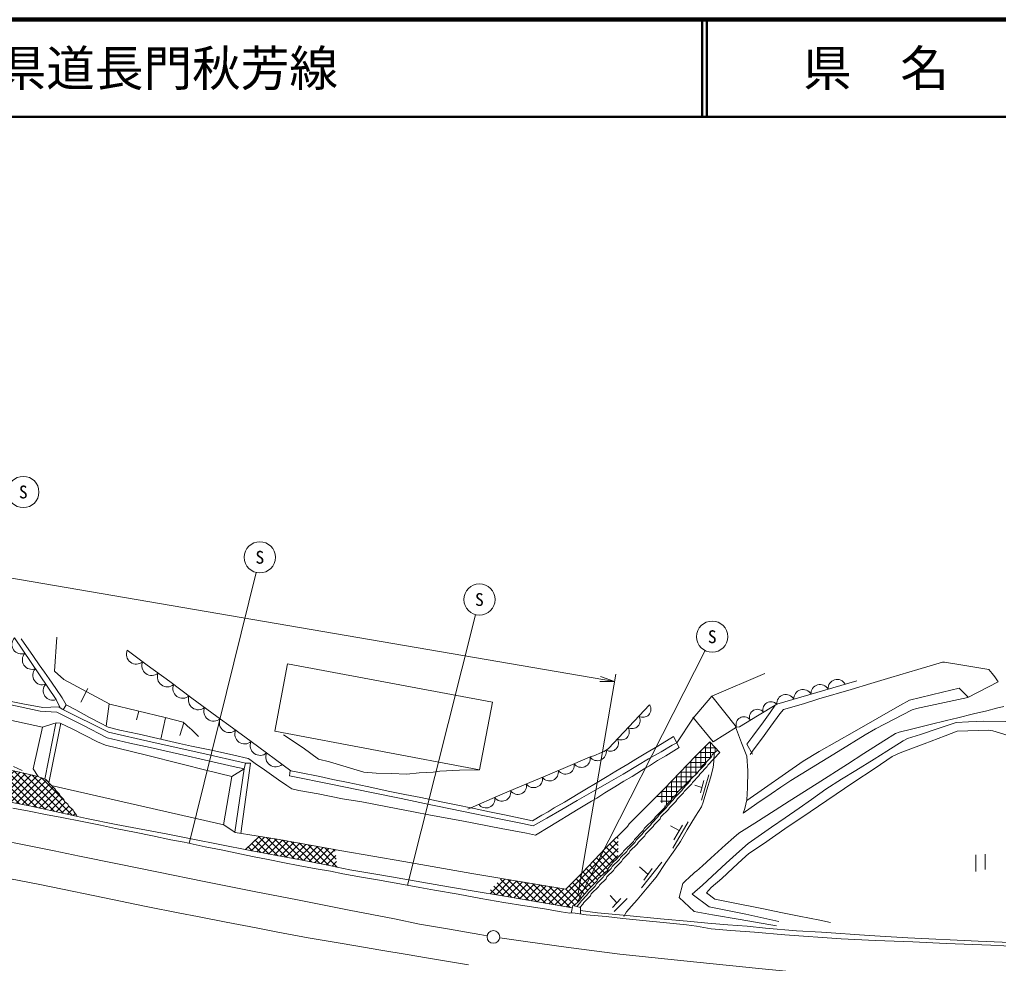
# Model space of a CAD drawing. Units: millimetres, scale not verified. Extents: x 40000 to 680000, y 20000 to 380000.
# Drawn here: x 227602 to 328210, y 283000 to 380000 of the extents above; entities that cross this region are included whole.
import ezdxf
from ezdxf.enums import TextEntityAlignment as Align

# ---------------------------------------------------------------- set-up
doc = ezdxf.new("R2010")
doc.units = ezdxf.units.MM
doc.header["$LTSCALE"] = 1000
doc.linetypes.add('CHAIN', pattern=[18.5, 12, -1.5, 3.5, -1.5])
for name, color, linetype, lineweight in [('M-BMK', 2, 'CHAIN', 13), ('M-TTL', 2, 'Continuous', 140), ('M-TTL-LINE', 7, 'Continuous', 50), ('M-TTL-TXT', 7, 'Continuous', 13), ('M-WORK', 1, 'Continuous', 13)]:
    doc.layers.add(name, color=color, linetype=linetype, lineweight=lineweight)
doc.styles.add('ＭＳ ゴシック', font='')
doc.styles.get('ＭＳ ゴシック').set_extended_font_data('MS Gothic')
pattern_1 = [(45, (650611, 671161), (-353.5534, 353.5534), []), (315, (650611, 671161), (353.5534, 353.5534), [])]

# ---------------------------------------------------------------- blocks, each defined once
blk = doc.blocks.new('open_arrow')
at = {"color": 0, "linetype": 'Continuous', "lineweight": -2}
blk.add_lwpolyline([(7.5, 1.25), (0, 0), (7.5, -1.25)], dxfattribs=at)

msp = doc.modelspace()

# ---------------------------------------------------------------- hatches: boundary and pattern name
at = {"layer": 'M-WORK'}
h = msp.add_hatch(dxfattribs=at)
h.set_pattern_fill('USER', color=256, style=0, pattern_type=2)
h.set_pattern_definition([(90, (650611, 671161), (-500, 0), []), (0, (650611, 671161), (0, 500), [])])
h.paths.add_polyline_path([(299335, 304931), (298540, 305783), (297100, 304342), (293861, 300948), (293082, 300164), (293957, 299069), (293958, 299070), (294047, 299257), (294580, 299777), (294702, 300011), (295123, 300404), (295194, 300582), (296443, 301813), (296641, 301973), (297254, 302549), (297404, 302778), (298106, 303475), (298195, 303700), (298733, 304224), (298789, 304449)])
h = msp.add_hatch(dxfattribs=at)
h.set_pattern_fill('USER', color=256, style=0, pattern_type=2)
h.set_pattern_definition(pattern_1)
h.paths.add_polyline_path([(220116, 300947), (221898, 300586), (224459, 300057), (226855, 299546), (228639, 299181), (230769, 298718), (233494, 298119), (233458, 298252), (233308, 298402), (233191, 298627), (233107, 298739), (232644, 299179), (232555, 299357), (232232, 299652), (232143, 299839), (231806, 300181), (231703, 300392), (231319, 300757), (231225, 300944), (230798, 301361), (230296, 301889), (230137, 301964), (229489, 302206), (228801, 302383), (226671, 302868), (221900, 304070), (220982, 302452), (220423, 301333)])
h = msp.add_hatch(dxfattribs=at)
h.set_pattern_fill('USER', color=256, style=0, pattern_type=2)
h.set_pattern_definition(pattern_1)
h.paths.add_polyline_path([(250823, 294697), (251122, 294638), (254052, 294074), (256483, 293648), (258947, 293170), (260270, 292896), (260013, 294695), (254067, 295764), (252231, 296055)])
h = msp.add_hatch(dxfattribs=at)
h.set_pattern_fill('USER', color=256, style=0, pattern_type=2)
h.set_pattern_definition(pattern_1)
h.paths.add_polyline_path([(289145, 296128), (287874, 294866), (285458, 292351), (283751, 290624), (280629, 291151), (277119, 291736), (275666, 290213), (277653, 289888), (281653, 289181), (283433, 288888), (284407, 288725), (284456, 288952), (284586, 288918), (285139, 289479), (285242, 289652), (286118, 290621), (286258, 290771), (286978, 291489), (287078, 291737), (288060, 292599), (288134, 292838), (288464, 293196), (288510, 293297), (289066, 293809), (289103, 293875)])

# ---------------------------------------------------------------- linework, layer by layer
at = {"layer": 'M-BMK'}
for points in [[(178748, 305264), (183795, 304216), (191243, 302675), (198307, 301254), (201504, 300594), (204877, 299918), (213698, 298113), (224776, 295872), (227378, 295334), (231161, 294571), (233777, 294037), (237677, 293232), (241880, 292375), (246589, 291434), (251710, 290400), (256171, 289534), (261480, 288485), (266137, 287572), (268712, 287045), (271582, 286554), (274918, 285977), (275658, 285844)], [(276947, 285635), (279603, 285256), (283798, 284653), (289289, 283939), (295889, 283257), (303596, 282464), (308104, 282019), (310817, 281881), (314376, 281724), (320104, 281461), (328145, 281114), (333820, 280963), (341356, 280714), (347392, 280537), (354857, 280269), (363245, 279941), (367269, 279777), (374989, 279705), (375331, 279692)]]:
    msp.add_lwpolyline(points, dxfattribs=at)
at = {"layer": 'M-TTL'}
msp.add_line((680000, 380000), (40000, 380000), dxfattribs=at)
at = {"layer": 'M-TTL-LINE'}
for p, q in [((297750, 380000), (297750, 370000)), ((298250, 380000), (298250, 370000)), ((40000, 370000), (680000, 370000))]:
    msp.add_line(p, q, dxfattribs=at)
at = {"layer": 'M-WORK'}
for p, q in [((84126, 346994), (288761, 311979)), ((245026, 295339), (251913, 323180)), ((267489, 291027), (274474, 318840)), ((227083, 316449), (231363, 310118)), ((284863, 289199), (298068, 315148)), ((319920, 313210), (322458, 313971)), ((322458, 313971), (322682, 313971)), ((322682, 313971), (324565, 313644)), ((255128, 313797), (253842, 306883)), ((276204, 309845), (255128, 313797)), ((317149, 312381), (319920, 313210)), ((324565, 313644), (327236, 313219)), ((327236, 313219), (327567, 312791)), ((285032, 290184), (288887, 312719)), ((298763, 310479), (304189, 312812)), ((305423, 309628), (313661, 312058)), ((315085, 311768), (317149, 312381)), ((328179, 311928), (325079, 310327)), ((327567, 312791), (327825, 312440)), ((327825, 312440), (328179, 311928)), ((233915, 309856), (234616, 311239)), ((309768, 310189), (313081, 311164)), ((313081, 311164), (315085, 311768)), ((322454, 310867), (324171, 311280)), ((324171, 311280), (325117, 310346)), ((225084, 310250), (227946, 309682)), ((231363, 310118), (231764, 309268)), ((296836, 308191), (298763, 310479)), ((298763, 310479), (301275, 307295)), ((308159, 309678), (309768, 310189)), ((318092, 309520), (319055, 310059)), ((319055, 310059), (322454, 310867)), ((325079, 310327), (319805, 309215)), ((226387, 309636), (229717, 308920)), ((227946, 309682), (229983, 309305)), ((229717, 308920), (231417, 308814)), ((229983, 309305), (231632, 309353)), ((231632, 309353), (231969, 309137)), ((231969, 309137), (236752, 306776)), ((232092, 309076), (232387, 309580)), ((236491, 307380), (236818, 309689)), ((239634, 308036), (239859, 308928)), ((274875, 302900), (276204, 309845)), ((288129, 305072), (292364, 309571)), ((303450, 308448), (305423, 309628)), ((304756, 308802), (305278, 309541)), ((305749, 308637), (306110, 309086)), ((306110, 309086), (308159, 309678)), ((313429, 306848), (318092, 309520)), ((319359, 309070), (315584, 307098)), ((319805, 309215), (319359, 309070)), ((325633, 308638), (327014, 308975)), ((327014, 308975), (328025, 309246)), ((328025, 309246), (328750, 309419)), ((224455, 308483), (229955, 307284)), ((231417, 308814), (232523, 308278)), ((232523, 308278), (234098, 307476)), ((242106, 306042), (242612, 308252)), ((295149, 305670), (296836, 308191)), ((296799, 308302), (298881, 305771)), ((301596, 307301), (303450, 308448)), ((304048, 307845), (304756, 308802)), ((304832, 307368), (305749, 308637)), ((321195, 307542), (322857, 307959)), ((322857, 307959), (324037, 308235)), ((324037, 308235), (325633, 308638)), ((326713, 307900), (325134, 307815)), ((328981, 307874), (326713, 307900)), ((229003, 303010), (229955, 307284)), ((229955, 307284), (231134, 307642)), ((231321, 307703), (230195, 301936)), ((230611, 301558), (231832, 307676)), ((231134, 307642), (231357, 307714)), ((231357, 307714), (231763, 307708)), ((231763, 307708), (233021, 307125)), ((233021, 307125), (235610, 305788)), ((234098, 307476), (236600, 306188)), ((244089, 306412), (244469, 307732)), ((253842, 306883), (274875, 302900)), ((298881, 305771), (301275, 307295)), ((301174, 307321), (301816, 305663)), ((301275, 307295), (301596, 307301)), ((302960, 306338), (304048, 307845)), ((304144, 306423), (304832, 307368)), ((315584, 307098), (314509, 306508)), ((318003, 306751), (319281, 307069)), ((319281, 307069), (321195, 307542)), ((322113, 307160), (320199, 306531)), ((323882, 307743), (322113, 307160)), ((322727, 306377), (323956, 306863)), ((325134, 307815), (323882, 307743)), ((323956, 306863), (327232, 306964)), ((327232, 306964), (327635, 306909)), ((327635, 306909), (330782, 305927)), ((236600, 306188), (238950, 305645)), ((236752, 306776), (241234, 305734)), ((254738, 306484), (256737, 305154)), ((302354, 305527), (302960, 306338)), ((302936, 304821), (304144, 306423)), ((309781, 304780), (313429, 306848)), ((314509, 306508), (311744, 304778)), ((314384, 304560), (316425, 305862)), ((316425, 305862), (317647, 306625)), ((318417, 305869), (316726, 304801)), ((317647, 306625), (318003, 306751)), ((318875, 306098), (318417, 305869)), ((320199, 306531), (318875, 306098)), ((320580, 305551), (322727, 306377)), ((235610, 305788), (236429, 305434)), ((236429, 305434), (240518, 304431)), ((238950, 305645), (241019, 305176)), ((241019, 305176), (244048, 304488)), ((241234, 305734), (246339, 304600)), ((256737, 305154), (258323, 303988)), ((287677, 304791), (288129, 305072)), ((293558, 304746), (294692, 305434)), ((294692, 305434), (295149, 305670)), ((301816, 305663), (302340, 304300)), ((302932, 304511), (302354, 305527)), ((318112, 304643), (320580, 305551)), ((240518, 304431), (244313, 303481)), ((244048, 304488), (247020, 303805)), ((246339, 304600), (250808, 303566)), ((258323, 303988), (259463, 303706)), ((284433, 303447), (286235, 304220)), ((286235, 304220), (286628, 304319)), ((286628, 304319), (287402, 304686)), ((287402, 304686), (287677, 304791)), ((291100, 303343), (292254, 304025)), ((292254, 304025), (293558, 304746)), ((298975, 303790), (298988, 304624)), ((302340, 304300), (302458, 302806)), ((302679, 304482), (302936, 304821)), ((308137, 303778), (309781, 304780)), ((311744, 304778), (308996, 303101)), ((312713, 303488), (314384, 304560)), ((315454, 304001), (313561, 302821)), ((316726, 304801), (315454, 304001)), ((315534, 303081), (317294, 304250)), ((317294, 304250), (318112, 304643)), ((229516, 302196), (229003, 303010)), ((244313, 303481), (246757, 302865)), ((246757, 302865), (249424, 302212)), ((247020, 303805), (249553, 303239)), ((249424, 302212), (250689, 302981)), ((249553, 303239), (250689, 302981)), ((249720, 296481), (250689, 302981)), ((251351, 303566), (250343, 296355)), ((250689, 302981), (250808, 303566)), ((250808, 303566), (251351, 303566)), ((255420, 302843), (255358, 302282)), ((259463, 303706), (262976, 302638)), ((270801, 302753), (272815, 302853)), ((272815, 302853), (274875, 302900)), ((281871, 302340), (284433, 303447)), ((289626, 302465), (291100, 303343)), ((297692, 303229), (297672, 303045)), ((298195, 303700), (297692, 303229)), ((298617, 302066), (298874, 303130)), ((298874, 303130), (298975, 303790)), ((302344, 299750), (308137, 303778)), ((308996, 303101), (306871, 301809)), ((309572, 301490), (312713, 303488)), ((313235, 301553), (315534, 303081)), ((249424, 302212), (248570, 297233)), ((255358, 302282), (259768, 301384)), ((262976, 302638), (264243, 302547)), ((264243, 302547), (265806, 302505)), ((265806, 302505), (267398, 302444)), ((267398, 302444), (268685, 302589)), ((268685, 302589), (270113, 302669)), ((270113, 302669), (270801, 302753)), ((279623, 301422), (281871, 302340)), ((288191, 301640), (289626, 302465)), ((296641, 301973), (296538, 301748)), ((297689, 299767), (298451, 302391)), ((298241, 300827), (298617, 302066)), ((302458, 302806), (302406, 301056)), ((312093, 301937), (310480, 300914)), ((313561, 302821), (312093, 301937)), ((259768, 301384), (263602, 300598)), ((277257, 300442), (279623, 301422)), ((286605, 300702), (288191, 301640)), ((295817, 300990), (295658, 300765)), ((296538, 301748), (295817, 300990)), ((297020, 301318), (297739, 301083)), ((297588, 300520), (297928, 301786)), ((297865, 299561), (298241, 300827)), ((302406, 301056), (302357, 299800)), ((305846, 301112), (304839, 300419)), ((306871, 301809), (305846, 301112)), ((306709, 299660), (309572, 301490)), ((308873, 298584), (313235, 301553)), ((310480, 300914), (308986, 299859)), ((263602, 300598), (266839, 299949)), ((266839, 299949), (269212, 299444)), ((273666, 298849), (277257, 300442)), ((284927, 299739), (286605, 300702)), ((294792, 299824), (294197, 299211)), ((294956, 300035), (294792, 299824)), ((295658, 300765), (294956, 300035)), ((304839, 300419), (303374, 299422)), ((308986, 299859), (307715, 298948)), ((269212, 299444), (273052, 298651)), ((281794, 297943), (283334, 298835)), ((283334, 298835), (284927, 299739)), ((294057, 299005), (293341, 298270)), ((294197, 299211), (294057, 299005)), ((297085, 298120), (297681, 299102)), ((297681, 299102), (297865, 299561)), ((303374, 299422), (301980, 298446)), ((302137, 298913), (301980, 298446)), ((302357, 299800), (302137, 298913)), ((305280, 298742), (306709, 299660)), ((307715, 298948), (306286, 297952)), ((273052, 298651), (276729, 297891)), ((276729, 297891), (279284, 297373)), ((280379, 297124), (281794, 297943)), ((293219, 298055), (292582, 297418)), ((293341, 298270), (293219, 298055)), ((296232, 296726), (297085, 298120)), ((303183, 297399), (305280, 298742)), ((306286, 297952), (304903, 297002)), ((306240, 296822), (308873, 298584)), ((279284, 297373), (280379, 297124)), ((292461, 297203), (291758, 296529)), ((292582, 297418), (292461, 297203)), ((294505, 297154), (295406, 296676)), ((294737, 294859), (296317, 297546)), ((294836, 295717), (295733, 297225)), ((301518, 296377), (303183, 297399)), ((304903, 297002), (302498, 295312)), ((304074, 295281), (306240, 296822)), ((250823, 294697), (252231, 296055)), ((291604, 296271), (290972, 295658)), ((291758, 296529), (291604, 296271)), ((295525, 295542), (296232, 296726)), ((300162, 295171), (301020, 295944)), ((301020, 295944), (301518, 296377)), ((290832, 295410), (290106, 294699)), ((290972, 295658), (290832, 295410)), ((294947, 294671), (295525, 295542)), ((299415, 294502), (300162, 295171)), ((302498, 295312), (301587, 294546)), ((302542, 294299), (304074, 295281)), ((289376, 293870), (289249, 293678)), ((290003, 294502), (289376, 293870)), ((290106, 294699), (290003, 294502)), ((294030, 293359), (294947, 294671)), ((297802, 293027), (298647, 293813)), ((298647, 293813), (299415, 294502)), ((301587, 294546), (300224, 293294)), ((301882, 293675), (302542, 294299)), ((325898, 292456), (325898, 294174)), ((326848, 292653), (326848, 294226)), ((288500, 292952), (288393, 292742)), ((289249, 293678), (288500, 292952)), ((291327, 292931), (292193, 292139)), ((291526, 290775), (293628, 293416)), ((293048, 291863), (294030, 293359)), ((297179, 292489), (297802, 293027)), ((300224, 293294), (298789, 291983)), ((299790, 291739), (300909, 292776)), ((300909, 292776), (301882, 293675)), ((287592, 291876), (286899, 291164)), ((287667, 292002), (287592, 291876)), ((288393, 292742), (287667, 292002)), ((291780, 291548), (292625, 292754)), ((292094, 290753), (293048, 291863)), ((296321, 291722), (296996, 292384)), ((296996, 292384), (297179, 292489)), ((298789, 291983), (297780, 291046)), ((286778, 290944), (286066, 290237)), ((286899, 291164), (286778, 290944)), ((295390, 289776), (295770, 291198)), ((295770, 291198), (296164, 291604)), ((296164, 291604), (296321, 291722)), ((297780, 291046), (296738, 290102)), ((298212, 290271), (298689, 290785)), ((298689, 290785), (299790, 291739)), ((285916, 290027), (285359, 289437)), ((286066, 290237), (285916, 290027)), ((288310, 289980), (288987, 289229)), ((291083, 289535), (292094, 290753)), ((296930, 288328), (295390, 289776)), ((296738, 290102), (298494, 288818)), ((299056, 289592), (298212, 290271)), ((284287, 288180), (284456, 288952)), ((284456, 288952), (285257, 288742)), ((285163, 289166), (284872, 288843)), ((285359, 289437), (285163, 289166)), ((288541, 288736), (289387, 289673)), ((288712, 288329), (290062, 289673)), ((289982, 288298), (290508, 288890)), ((290508, 288890), (291083, 289535)), ((298494, 288818), (302262, 288045)), ((299744, 289473), (299056, 289592)), ((300949, 289216), (299744, 289473)), ((303902, 288638), (300949, 289216)), ((285257, 288742), (285243, 288087)), ((289708, 287819), (289982, 288298)), ((298824, 287994), (296930, 288328)), ((301662, 287522), (298824, 287994)), ((302262, 288045), (305624, 287297)), ((306028, 288193), (303902, 288638)), ((307727, 287872), (306028, 288193)), ((309839, 287440), (307727, 287872)), ((305417, 286866), (301662, 287522)), ((310950, 287196), (309839, 287440))]:
    msp.add_line(p, q, dxfattribs=at)
for points in [[(238666, 315182), (240710, 313668), (243043, 311971), (245324, 310267), (247873, 308379), (249479, 307219), (251392, 305791), (255472, 302804), (256371, 302626), (258450, 302195), (259784, 301901), (261380, 301582), (263327, 301184), (265668, 300683), (267189, 300370), (268832, 300056), (270929, 299612), (272305, 299340), (274328, 298923), (275914, 298586), (277604, 298231), (280333, 297655), (281288, 298221), (281916, 298582), (282552, 298975), (283601, 299588), (285019, 300431), (285717, 300852), (286971, 301610), (288010, 302209), (288886, 302743), (290121, 303483), (290959, 303993), (291970, 304606), (293211, 305327), (294828, 306304), (295400, 305174), (294855, 304847), (294039, 304345), (293176, 303837), (292350, 303302), (292086, 303165), (291521, 302810), (290561, 302219), (289705, 301717), (288793, 301135), (287739, 300523), (286917, 299995), (286402, 299691), (285018, 298838), (282110, 297062), (280626, 296191), (279699, 296388), (277115, 296875), (273047, 297642), (269845, 298251), (268104, 298565), (265403, 299084), (262796, 299590), (260802, 299931), (258283, 300432), (256308, 300774), (255582, 300933), (255058, 301275), (254229, 301874), (252764, 302890), (251833, 303559), (251285, 303966), (251103, 304051), (249633, 304406), (247325, 304917), (245272, 305340), (244050, 305611), (241808, 306108), (239888, 306548), (237918, 306978), (236715, 307264), (235905, 307685), (234795, 308275), (233372, 309061), (232387, 309580), (231993, 310292), (231319, 311242), (230658, 312246), (230150, 312922), (229623, 313701), (229027, 314544), (227763, 316361)], [(231426, 316545), (231205, 313034), (232142, 312163), (236874, 309659), (242568, 308264), (244410, 307785), (245124, 307143), (245242, 307071), (245983, 306330)], [(230863, 301297), (248593, 297228), (249775, 296444), (254067, 295764), (260720, 294568), (267091, 293489), (274079, 292243), (280629, 291151), (283751, 290624), (285458, 292351), (287874, 294866), (290090, 297067), (290265, 297333), (293861, 300948), (297100, 304342), (298540, 305783), (299559, 304691), (298352, 303360), (298266, 303235), (297526, 302449), (297421, 302292), (296766, 301610), (296700, 301459), (295914, 300679), (295848, 300548), (295226, 299906), (295068, 299657), (294387, 299002), (294295, 298825), (293528, 298058), (293443, 297868), (292821, 297258), (292729, 297068), (291949, 296289), (291870, 296112), (291202, 295450), (291090, 295266), (290337, 294539), (290252, 294349), (289603, 293700), (289478, 293484), (288770, 292789), (288633, 292560), (287964, 291891), (287879, 291701), (287211, 291046), (287132, 290889), (286365, 290141), (286293, 289958), (285599, 289270), (285507, 289080), (285191, 288759)], [(284586, 288918), (285139, 289479), (285242, 289652), (286118, 290621), (286258, 290771), (286978, 291489), (287078, 291737), (288060, 292599), (288134, 292838), (288464, 293196), (288510, 293297), (289066, 293809), (289122, 293912), (289590, 294398), (289679, 294548), (290690, 295545), (290798, 295732), (291706, 296669), (291819, 296884), (292834, 297844), (292947, 298064), (293958, 299070), (294047, 299257), (294580, 299777), (294702, 300011), (295123, 300404), (295194, 300582), (296443, 301813), (296641, 301973), (297254, 302549), (297404, 302778), (298106, 303475), (298195, 303700), (298733, 304224), (298789, 304449), (299335, 304931)], [(233494, 298119), (233458, 298252), (233308, 298402), (233191, 298627), (233107, 298739), (232644, 299179), (232555, 299357), (232232, 299652), (232143, 299839), (231806, 300181), (231703, 300392), (231319, 300757), (231225, 300944), (230798, 301361), (230296, 301889), (230137, 301964), (229489, 302206), (228801, 302383), (226671, 302868)], [(226980, 303233), (227862, 302819)], [(226855, 299546), (228639, 299181), (230769, 298718), (234493, 297899), (237531, 297281), (242839, 296289), (245224, 295804), (248363, 295182), (251122, 294638), (254052, 294074), (256483, 293648), (258947, 293170), (261549, 292632), (264000, 292206), (265815, 291892), (270900, 291007), (273901, 290502), (277653, 289888), (281653, 289181), (283433, 288888), (284407, 288725)], [(331428, 284685), (327419, 284867), (322834, 285046), (319430, 285213), (315564, 285342), (312057, 285534), (306244, 285949), (303150, 286211), (300699, 286379), (298682, 286559), (297192, 286841), (296152, 286970), (289595, 287628), (287882, 287806), (285822, 288007), (284465, 288194), (284170, 288171), (283285, 288316), (281567, 288597), (279536, 288920), (277378, 289257), (275018, 289678), (272668, 290100), (270248, 290535), (268732, 290806), (267070, 291101), (264406, 291597), (262754, 291878), (260830, 292220), (259557, 292482), (258096, 292735), (256233, 293063), (254838, 293334), (253153, 293671), (251538, 294004), (249760, 294355), (248318, 294664), (246684, 294991), (244521, 295445), (243164, 295712), (241249, 296096), (239400, 296480), (237472, 296859), (235908, 297210), (234050, 297570), (231939, 298011), (230263, 298310), (228601, 298642), (226911, 298970)], [(225793, 291881), (229500, 291128), (232023, 290618), (235337, 289948), (238797, 289241), (240613, 288848), (244058, 288165), (245874, 287823), (248842, 287252), (251932, 286653), (254136, 286217), (257263, 285646), (260751, 285033), (262941, 284677), (264748, 284345), (267426, 283914), (269434, 283573), (271882, 283151), (273740, 282847)], [(285251, 288454), (286990, 288200), (290008, 287916), (293476, 287576), (296605, 287301), (298348, 287136), (300385, 286971), (302394, 286815), (304275, 286631), (307468, 286365), (310009, 286209), (314936, 285870), (318891, 285613), (326139, 285292), (331900, 285044)]]:
    msp.add_lwpolyline(points, dxfattribs=at)
for centre, radius in [((227985, 331447), 1604), ((252298, 324737), 1604), ((274864, 320396), 1604), ((298796, 316577), 1604), ((276300, 285728), 653)]:
    msp.add_circle(centre, radius, dxfattribs=at)
for centre, radius, start, end in [((227796, 315778), 979, 136.74157, 291.3808), ((239594, 314774), 1013, 156.30032, 310.93956), ((228866, 314195), 979, 136.74157, 291.3808), ((241185, 313602), 1013, 156.30032, 310.93956), ((229936, 312612), 979, 136.74157, 291.3808), ((242777, 312429), 1013, 156.30032, 310.93956), ((311641, 311247), 940, 29.11886, 183.75809), ((231006, 311029), 979, 136.74157, 291.3808), ((244369, 311256), 1013, 156.30032, 310.93956), ((308121, 310209), 940, 29.11886, 183.75809), ((309881, 310728), 940, 29.11886, 183.75809), ((245961, 310083), 1013, 156.30032, 310.93956), ((304819, 309083), 813, 42.02706, 196.6663), ((306361, 309689), 940, 29.11886, 183.75809), ((247553, 308911), 1013, 156.30032, 310.93956), ((291676, 309117), 825, 238.80315, 33.44238), ((303436, 308306), 813, 42.02706, 196.6663), ((249145, 307738), 1013, 156.30032, 310.93956), ((290561, 307957), 825, 238.80315, 33.44238), ((302053, 307529), 813, 42.02706, 196.6663), ((250737, 306565), 1013, 156.30032, 310.93956), ((289446, 306797), 825, 238.80315, 33.44238), ((288330, 305637), 825, 238.80315, 33.44238), ((252328, 305392), 1013, 156.30032, 310.93956), ((286989, 304764), 929, 215.7702, 10.40943), ((253920, 304220), 1013, 156.30032, 310.93956), ((285341, 304057), 910, 215.74053, 10.37976), ((282075, 302666), 910, 215.74053, 10.37976), ((283708, 303361), 910, 215.74053, 10.37976), ((280442, 301971), 910, 215.74053, 10.37976), ((278809, 301276), 910, 215.74053, 10.37976), ((275543, 299886), 910, 215.74053, 10.37976), ((277176, 300581), 910, 215.74053, 10.37976)]:
    msp.add_arc(centre, radius, start, end, dxfattribs=at)

# ---------------------------------------------------------------- block references
at = {"layer": 'M-WORK', "xscale": 200, "yscale": 200, "rotation": 170.3}
msp.add_blockref('open_arrow', (288761, 311979), dxfattribs=at)

# ---------------------------------------------------------------- texts
at = {"layer": 'M-TTL-TXT', "style": 'ＭＳ ゴシック'}
msp.add_text('路 線 名      一般県道長門秋芳線', height=3666, dxfattribs=at).set_placement((180380, 375000), align=Align.MIDDLE_LEFT)
msp.add_text('県\u3000名', height=3666, dxfattribs=at).set_placement((315625, 375000), align=Align.MIDDLE_CENTER)
at = {"layer": 'M-WORK', "style": 'ＭＳ ゴシック'}
for p in [(227985, 331447), (252298, 324737), (274864, 320396), (298796, 316577)]:
    msp.add_text('S', height=1320, dxfattribs=at).set_placement(p, align=Align.MIDDLE_CENTER)

doc.saveas('drawing.dxf')
